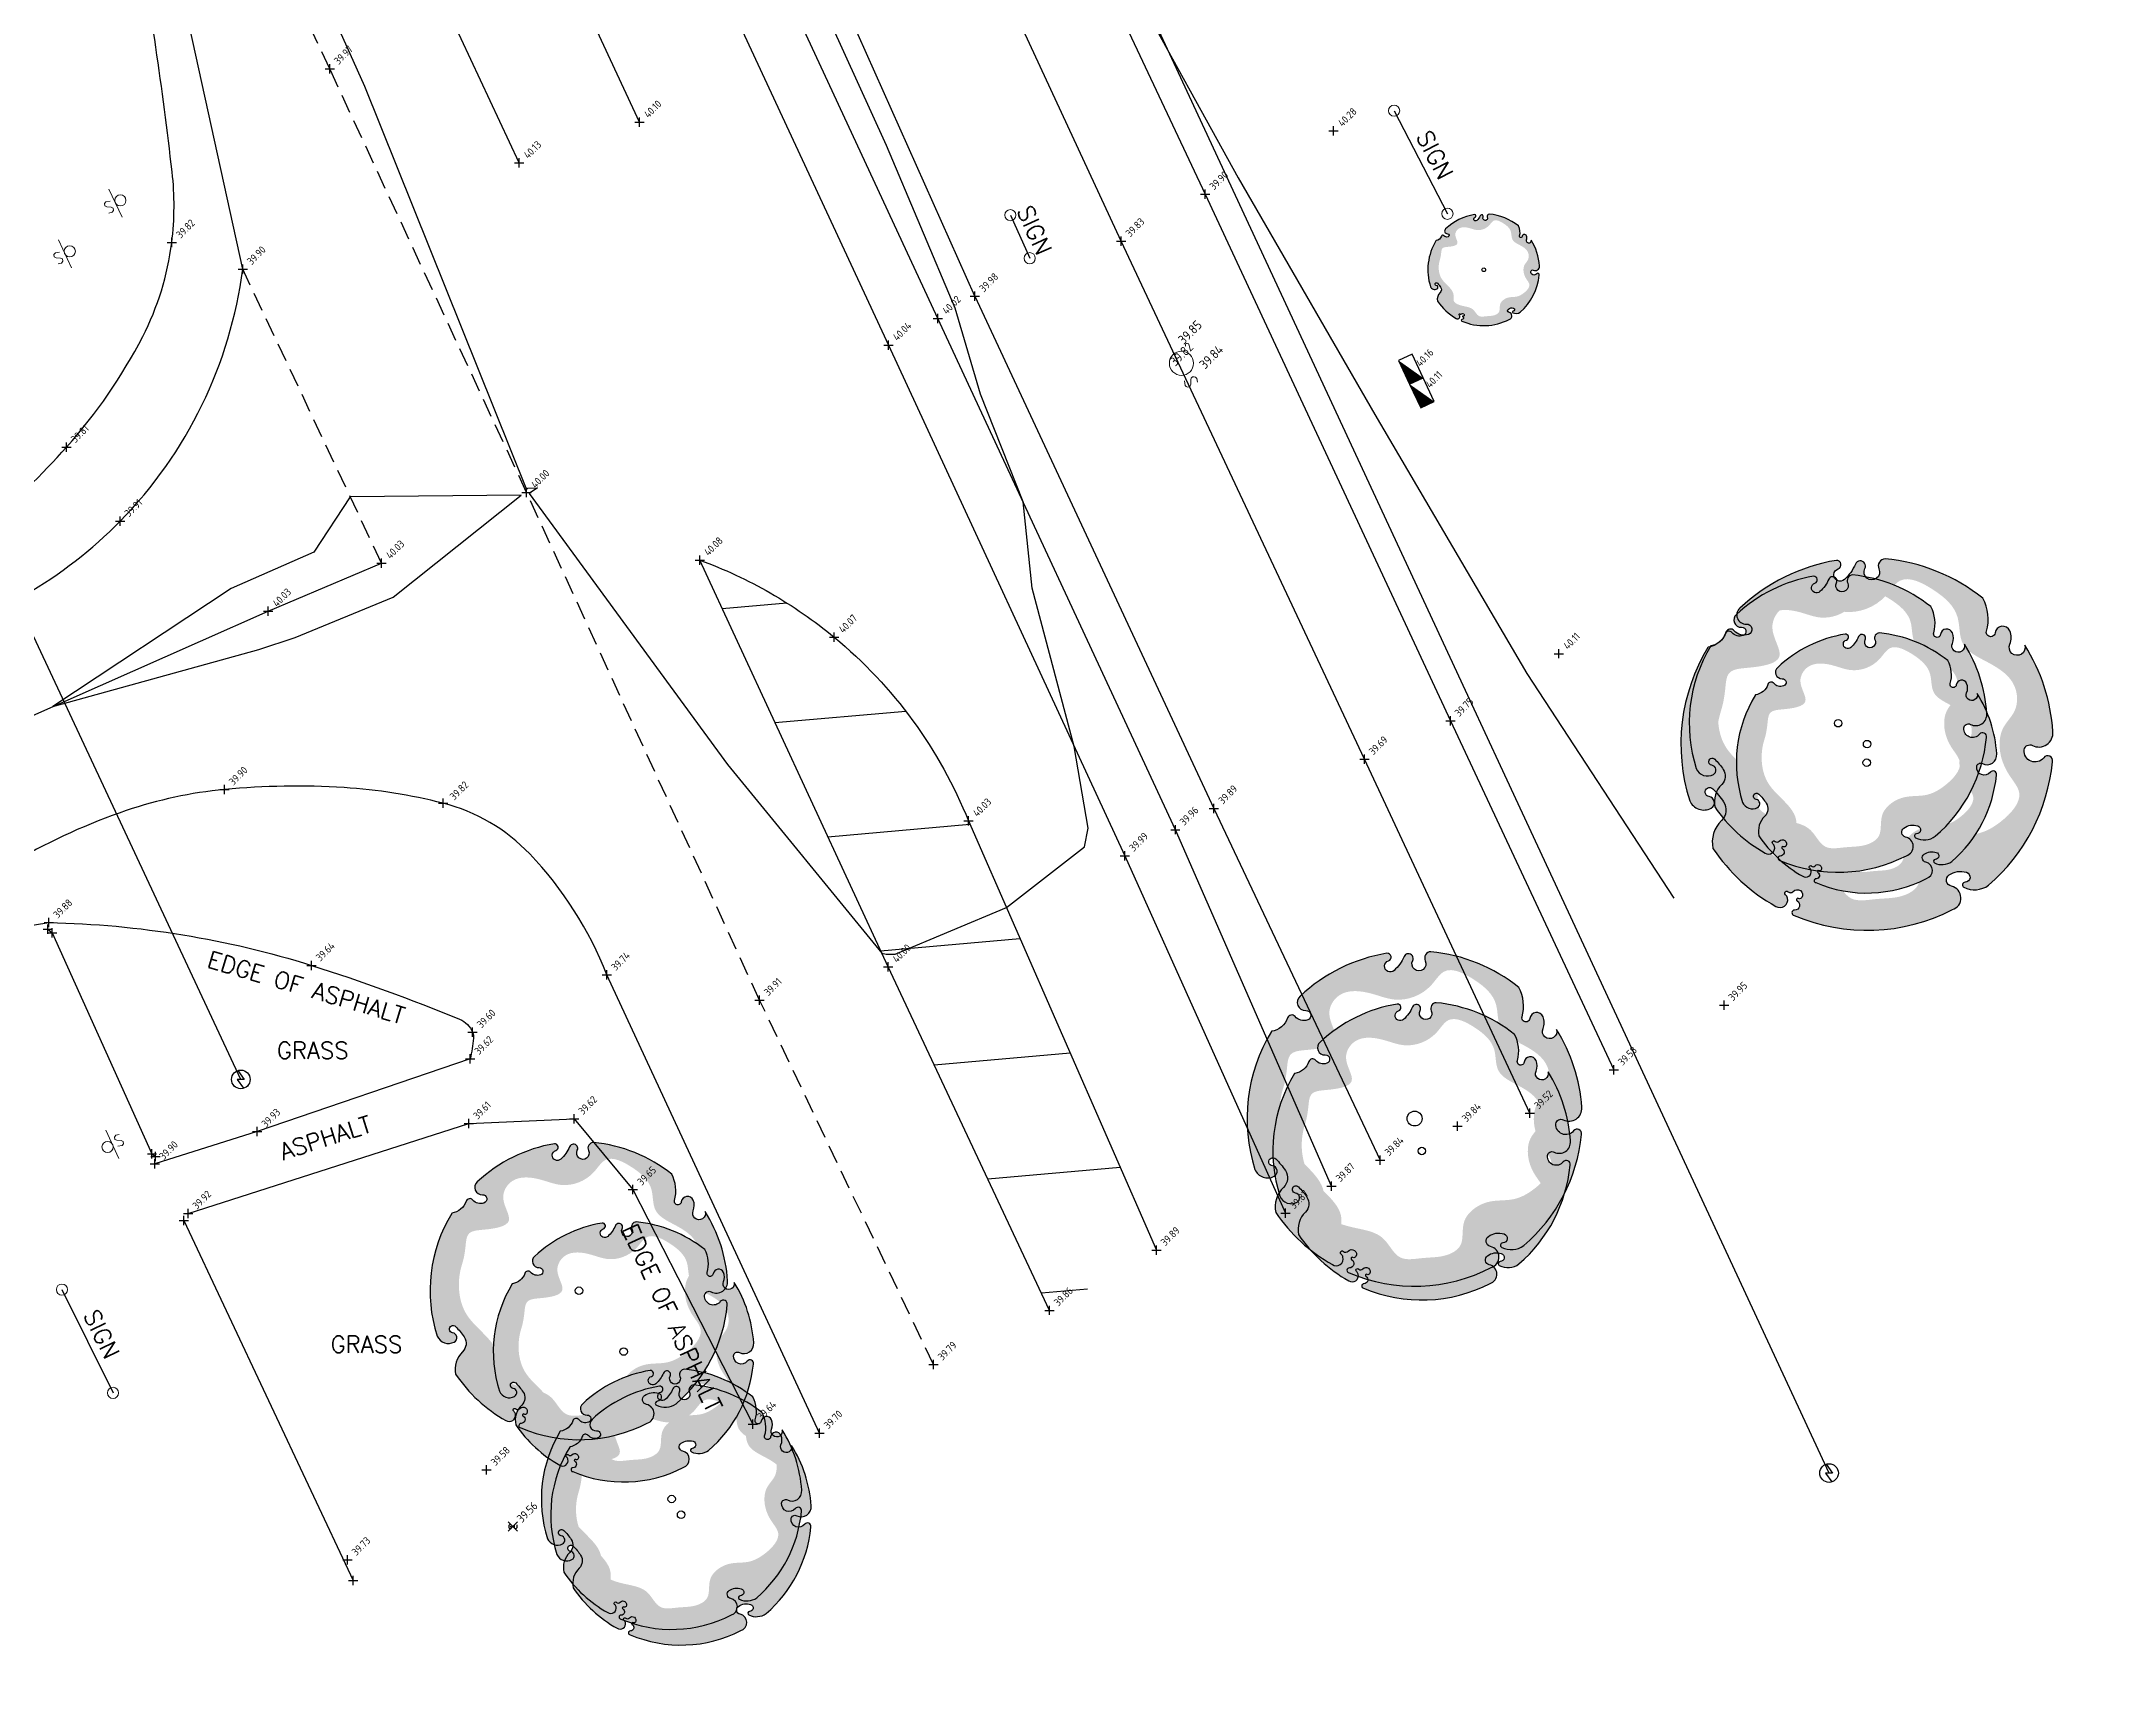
# Model space of a CAD drawing. Header units: metres. Extents: x 246075 to 247503, y 7418632 to 7419642.
# Drawn here: x 247059 to 247114.6, y 7419032.7 to 7419076.8 of the extents above; entities that cross this region are included whole.
import ezdxf
from ezdxf.enums import TextEntityAlignment as Align

# ---------------------------------------------------------------- set-up
doc = ezdxf.new("R2010")
doc.units = ezdxf.units.M
doc.linetypes.add('DASHED', pattern=[0.75, 0.5, -0.25])
for name, color, linetype in [('-TEXT', 7, 'Continuous'), ('104_EXISTING_SURFACE-L', 35, 'Continuous'), ('104_EXISTING_SURFACE-S', 35, 'Continuous'), ('201_SINGLE_TREE-H', 63, 'Continuous'), ('201_SINGLE_TREE-S', 96, 'Continuous'), ('403_EDGE_OF_BITUMEN', 8, 'Continuous'), ('403_EDGE_OF_BITUMEN-L', 8, 'Continuous'), ('403_EDGE_OF_BITUMEN-S', 8, 'Continuous'), ('410_PEDESTRIAN_PATH', 32, 'Continuous'), ('410_PEDESTRIAN_PATH-L', 32, 'Continuous'), ('410_PEDESTRIAN_PATH-S', 32, 'Continuous'), ('415_LANE_LINE_DASHED', 53, 'DASHED'), ('418_LANE_LINE_SOLID', 53, 'Continuous'), ('418_LANE_LINE_SOLID-L', 53, 'Continuous'), ('418_LANE_LINE_SOLID-S', 53, 'Continuous'), ('503_SIGN', 89, 'Continuous'), ('721_TELECOM_PIT-L', 7, 'Continuous'), ('903_FENCE', 24, 'FENCELINE'), ('903_FENCE-S', 24, 'Continuous'), ('EX-TELSTRA_COVER_(SLS)', 7, 'Continuous'), ('EX-TRAFFIC_SIGN_(SLS)', 89, 'Continuous'), ('Surface_Contours_Major', 4, 'Continuous')]:
    doc.layers.add(name, color=color, linetype=linetype)
for name, color, linetype, true_color in [('717_ELEC_LINE_OVER', 7, 'Continuous', 0xffa500), ('734_GAS_UNDERGROUND-L', 7, 'GAS_LINE', 0xe5d400), ('734_GAS_UNDERGROUND-S', 7, 'GAS_LINE', 0xe5d400), ('741_SEWER_PIT-L', 7, 'Continuous', 0xfffd66), ('EX-ELECT_POLE_(SLS)', 7, 'Continuous', 0xffa500), ('EX-SEWER_PIT_(SLS)', 7, 'Continuous', 0xfffd66)]:
    doc.layers.add(name, color=color, linetype=linetype, true_color=true_color)
doc.styles.add('ISO', font='iso.shx')
doc.styles.add('ISO2.5', font='isocp.shx', dxfattribs={"height": 2.5})
doc.styles.get("Standard").update_dxf_attribs({"font": 'SIMPLEX.shx'})
doc.linetypes.add('FENCELINE', pattern='A,0.5,-0.2,["/",Standard,S=0.1,R=0,X=0,Y=-0.05],-0.25', length=0.95)
doc.linetypes.add('GAS_LINE', pattern='A,0.8,-3.2,["GAS",Standard,S=2,R=0,X=-2,Y=-1],-4,15', length=23)

# ---------------------------------------------------------------- blocks, each defined once
blk = doc.blocks.new('CROSS')
at = {"color": 0, "linetype": 'Continuous'}
for p, q in [((-0.5, 0), (0.5, 0)), ((0, -0.5), (0, 0.5))]:
    blk.add_line(p, q, dxfattribs=at)
blk = doc.blocks.new('734')
at = {"color": 0, "linetype": 'Continuous'}
for p, q in [((-0.5, 0.5), (0, 0)), ((0, 0), (-0.5, -0.5)), ((-0.366, 0.196), (-0.438, 0.122)), ((-0.438, 0.122), (-0.436, -0.1)), ((-0.154, 0.196), (-0.366, 0.196)), ((0.5, 0.5), (0, 0)), ((0, 0), (0.5, -0.5)), ((0.16, 0.2), (0.16, -0.08)), ((0.46, -0.08), (0.46, 0.2)), ((-0.436, -0.1), (-0.398, -0.168)), ((-0.398, -0.168), (-0.332, -0.206)), ((-0.332, -0.206), (-0.254, -0.206)), ((-0.132, -0.038), (-0.288, -0.038)), ((-0.254, -0.206), (-0.212, -0.206)), ((-0.212, -0.206), (-0.16, -0.204)), ((-0.16, -0.204), (-0.132, -0.148)), ((-0.132, -0.148), (-0.132, -0.038)), ((0.16, -0.08), (0.2, -0.16)), ((0.2, -0.16), (0.26, -0.2)), ((0.26, -0.2), (0.34, -0.2)), ((0.34, -0.2), (0.42, -0.16)), ((0.42, -0.16), (0.46, -0.08))]:
    blk.add_line(p, q, dxfattribs=at)
blk = doc.blocks.new('PP')
at = {"layer": 'EX-ELECT_POLE_(SLS)', "color": 0}
for p, q in [((-0.0771341572275901, 0.2378031155994165), (0.09235233114959557, -0.0003533988214485364)), ((0.09235233114959557, -0.0003533988214485364), (-0.09612704030064378, -0.0003533988214485364)), ((-0.09612704030064378, -0.0003533988214485364), (0.07364239977101193, -0.2389075071151296))]:
    blk.add_line(p, q, dxfattribs=at)
blk.add_circle((0, 0), 0.25, dxfattribs=at)
blk = doc.blocks.new('SP')
at = {"color": 0, "linetype": 'Continuous', "lineweight": 13}
for p, q in [((0.1496773517587346, 0.4234156031730781), (0.1496773517587346, -0.4063998643444126)), ((0.2795806264404116, 0.1647302818258982), (0.2629590167847671, 0.1037785327369976)), ((0.2629590167847671, 0.1037785327369976), (0.3017451745278777, 0.05945252042591949)), ((0.3349901952491218, 0.192435622320853), (0.2795806264404116, 0.1647302818258982)), ((0.3017451745278777, 0.05945252042591949), (0.4014802366916098, 0.004044371916859492)), ((0.4236447847790759, 0.1758124180238801), (0.3349901952491218, 0.192435622320853)), ((0.4014802366916098, 0.004044371916859492), (0.4070213737134764, 0.004044371916859492)), ((0.4402663944347204, -0.04028164039421858), (0.4014802366916098, 0.004044371916859492)), ((0.4014802366916098, 0.004044371916859492), (0.4070213737134764, 0.004044371916859492)), ((0.2629590167847671, -0.09568978890327857), (0.3682352159703658, -0.1289336650163747)), ((0.3682352159703658, -0.1289336650163747), (0.4236447847790759, -0.1012308570022695)), ((0.3682352159703658, -0.1289336650163747), (0.3737763529922323, -0.1289336650163747)), ((0.4236447847790759, -0.1012308570022695), (0.4402663944347204, -0.04028164039421858))]:
    blk.add_line(p, q, dxfattribs=at)
blk.add_circle((0, 0), 0.1499998041406962, dxfattribs=at)
blk = doc.blocks.new('201T')
at = {"layer": '201_SINGLE_TREE-S'}
blk.add_circle((0, 0), 0.5, dxfattribs=at)
blk = doc.blocks.new('201C')
at = {"layer": '201_SINGLE_TREE-H', "transparency": 33554534}
h = blk.add_hatch(color=256, dxfattribs=at)
h.paths.add_polyline_path([(-0.3716764460812954, -0.3344175513540222, 0.2229257005935259), (0.01964065704876816, -0.4995984323783969, 0.7707990094396505), (0.04389588841951308, -0.4416688276535474, -0.6503021150130089), (0.05113898635190139, -0.4116153000380969, -0.2347368677725955), (0.09642395032918216, -0.4246522328144486, -0.8473118040143002), (0.08158999935972133, -0.4474702552796526, 0.7844296681140911), (0.07323903959746758, -0.4583251090194373, 0.2769341281739931), (0.135243976684194, -0.4813414217118037, 0.1935989468105165), (0.430904730433582, -0.2535774916737754, 0.8004349316816511), (0.4144096807091557, -0.2337386029824806, -0.7521599147198078), (0.3756626661862015, -0.1924639238671055, -0.5289142198604304), (0.4006328110764059, -0.1909163335837967, 0.5941124995862044), (0.4663025168738386, -0.1803881464990766, 0.1238052325822605), (0.4961652935024858, 0.06163288796495969, -1.4175903664903), (0.4607277737386255, 0.08113632430868556, 0.2069055011306047), (0.4757894841613393, 0.1133099128033077, 0.75972926337202), (0.4373759106654518, 0.1252403209139228, -1.07330725264715), (0.4186841348770258, 0.1392467082571471, 0.1943787022314237), (0.4474244448728655, 0.2231369074558192, 0.1446122602557957), (0.2543756417368286, 0.4304264144850674, 0.5333896719804042), (0.2276620666693532, 0.4127841109849264, -1.59259249632834), (0.1939435380733983, 0.4293470172832929, 1.030038490857504), (0.1757722386539626, 0.4512817609433508, -0.1036101070781722), (0.1313716989290015, 0.4261537818950139, -1.238487165837409), (0.1281613151146814, 0.4593007997363543, 0.8847252645569005), (0.1336119012953816, 0.4817961701899893, 0.1475487528784249), (-0.1551186732922361, 0.4753095029296492, 0.717250462096952), (-0.1578545897889683, 0.4290650633403121, -0.8640317687005135), (-0.1645961076481797, 0.4015017719529865, -0.3107038117222954), (-0.1946274194899331, 0.4266287297165672, 0.5814299109044315), (-0.2166864501220971, 0.4321260454232032, -0.2815581878467048), (-0.2766433991876909, 0.4161727403814481), (-0.2775015109907599, 0.4158989289895487, 0.2171212835452754), (-0.4959402779565778, 0.06342119864180162), (-0.4959410507072732, 0.06340747551709747, 0.440010530890564), (-0.4522481000126959, 0.02099900381736575, 0.7239725548553895), (-0.4441569926148361, 0.05155298120492091, -1.384648044533611), (-0.4261723901189214, 0.06593284384918086, -0.05110651814804767), (-0.4149325146618139, 0.02234781398301777, -0.3615015149386034), (-0.4410002773522308, -0.02078719149408137, 0.2568224313056032), (-0.4936881063069336, -0.07907055419607723, 0.1161655517111834), (-0.4064785594581224, -0.2911337230927966, 0.6780295620308776), (-0.3682167477328733, -0.2842915486862196, 0.1700351018160893), (-0.3696109520348614, -0.2740276504216492, -1.05470140758829), (-0.3596049436782209, -0.2695743207829064, 0.4319030773951807), (-0.3468089782991228, -0.2748608327414654, -0.910727908535756), (-0.3329014852661771, -0.2993212162213279, -0.4204602959316671), (-0.3418036587808615, -0.2976473296893705, 1.007884986431143), (-0.347921400633652, -0.3018229794128153, -0.7666339792373723), (-0.3646032358620062, -0.3215549261815642, 0.9386017609543317), (-0.3716748241076857, -0.334418582065755)])
edge = h.paths.add_edge_path(flags=16)
edge.add_spline(control_points=[(-0.3176730817641555, 0.2468491133487873), (-0.3030009273187773, 0.2627791505195773), (-0.2855504979763168, 0.2893271047763957), (-0.255964825392681, 0.3411280513180053), (-0.1928329558461144, 0.3154870815315665), (-0.09212162248599043, 0.2859600491302796), (-0.1161796757725995, 0.3941019494035327), (-0.03586484800166545, 0.4461995946312083), (0.03917480961700903, 0.398510702916786), (0.1027872634624316, 0.3299043994605153), (0.1957274961626467, 0.3213869582765323), (0.2784284931049683, 0.3804106593100869), (0.3441516223632277, 0.2960684540581955), (0.3785182581850677, 0.2147240082794415), (0.3303220186825797, 0.1306537553690834), (0.3915417846686466, 0.05916492412550589), (0.437794661952978, -0.01388031098329279), (0.4054583123835869, -0.09188238245542024), (0.3458733859376935, -0.1091000859926385), (0.3101777228201286, -0.1665627290151299), (0.3057034838162451, -0.2282205229717906), (0.3286160148038277, -0.3090514946946268), (0.240833570527343, -0.3446576761156983), (0.1647412143019835, -0.3496072952947742), (0.1030018093163108, -0.3141964137842148), (0.0463161101511389, -0.3153223752537979), (0.004680297117943155, -0.3356474490240036), (-0.01392588364086578, -0.3682077705013516), (-0.03273005758831005, -0.4069318511618487), (-0.09274984124056118, -0.4150781950333347), (-0.1463433918572434, -0.3867828185648587), (-0.2299707773391617, -0.3664687591291766), (-0.2245109853141116, -0.2773120091558727), (-0.2863841152326643, -0.2294346316150815), (-0.3343885003637865, -0.194100562234734), (-0.3737479187078065, -0.1408644831791168), (-0.3276315815647877, -0.08655718771011145), (-0.3440263394837189, -0.0009014743386810409), (-0.386579252834423, 0.08278160652574762), (-0.3664937628350344, 0.17962323917933), (-0.3358889330952763, 0.2270715687569052), (-0.3176730817641555, 0.2468491133487873)], knot_values=[0, 0, 0, 0, 0.06497186932037158, 0.1012431336252679, 0.1565195553920549, 0.2455860825017533, 0.3244625089901523, 0.3879073746161184, 0.4860941177285412, 0.5545139293283894, 0.6718261249842064, 0.7286294555460615, 0.8236608508427032, 0.9198853115485488, 0.9899527887791639, 1.075257106409198, 1.171703623858139, 1.235930409942461, 1.293574855600173, 1.346478347582931, 1.426141871237778, 1.479146356297485, 1.57081679340908, 1.644481054542723, 1.7125613116317, 1.774900732002249, 1.807000244173619, 1.846291278270252, 1.885582312366855, 1.928182194953374, 2.007036017507627, 2.074590550458035, 2.151637709542221, 2.226454545401149, 2.293426015376574, 2.34074433710481, 2.397547667666688, 2.473170282996442, 2.587293589769855, 2.673595166614693, 2.75425938785441, 2.75425938785441, 2.75425938785441, 2.75425938785441], degree=3, periodic=0)
at = {"layer": '201_SINGLE_TREE-S'}
blk.add_lwpolyline([(-0.3716764460812954, -0.3344175513540222, 0.2229257005935317), (0.01964065704876816, -0.4995984323783969, 0.7707990094397617), (0.04389588841951308, -0.4416688276535421, -0.6503021150130538), (0.05113898635190139, -0.4116153000380969, -0.2347368677725977), (0.09642395032918216, -0.4246522328144486, -0.8473118040142994), (0.08158999935972133, -0.4474702552796526, 0.7844296681141801), (0.07323903959746758, -0.4583251090194391, 0.2769341281739876), (0.135243976684194, -0.4813414217118037, 0.1935989468105169), (0.430904730433582, -0.2535774916737736, 0.800434931681331), (0.4144096807091557, -0.2337386029824753, -0.7521599147198439), (0.3756626661862015, -0.1924639238671038, -0.5289142198604725), (0.4006328110764059, -0.1909163335837967, 0.594112499586194), (0.4663025168738386, -0.1803881464990784, 0.1238052325822609), (0.4961652935024858, 0.06163288796495969, -1.417590366490407), (0.4607277737386255, 0.08113632430868734, 0.206905501130606), (0.4757894841613393, 0.1133099128033077, 0.7597292633720214), (0.4373759106654518, 0.1252403209139228, -1.073307252646932), (0.4186841348770258, 0.1392467082571436, 0.1943787022314237), (0.4474244448728655, 0.2231369074558192, 0.1446122602557931), (0.2543756417368286, 0.4304264144850656, 0.5333896719803994), (0.2276620666693532, 0.4127841109849264, -1.592592496328683), (0.1939435380733983, 0.4293470172832983, 1.030038490857383), (0.1757722386539626, 0.4512817609433526, -0.103610107078187), (0.1313716989290015, 0.4261537818950103, -1.238487165837401), (0.1281613151146814, 0.4593007997363543, 0.8847252645569005), (0.1336119012953816, 0.4817961701899893, 0.1475487528784267), (-0.1551186732922361, 0.4753095029296475, 0.7172504620968337), (-0.1578545897889683, 0.4290650633403157, -0.8640317687005391), (-0.1645961076481797, 0.4015017719529865, -0.310703811722292), (-0.1946274194899331, 0.4266287297165672, 0.5814299109044796), (-0.2166864501220971, 0.4321260454232014, -0.2815581878466759), (-0.2766433991876909, 0.4161727403814464), (-0.2775015109907599, 0.4158989289895487, 0.2171212835452748), (-0.4959402779565778, 0.06342119864180162), (-0.4959410507072732, 0.06340747551709747, 0.4400105308905434), (-0.4522481000126959, 0.02099900381736575, 0.723972554855401), (-0.4441569926148361, 0.05155298120492091, -1.384648044533459), (-0.4261723901189214, 0.06593284384918263, -0.05110651814804821), (-0.4149325146618139, 0.02234781398301777, -0.361501514938633), (-0.4410002773522308, -0.02078719149408137, 0.2568224313056059), (-0.4936881063069336, -0.07907055419607723, 0.1161655517111834), (-0.4064785594581224, -0.2911337230927966, 0.6780295620308899), (-0.3682167477328733, -0.2842915486862196, 0.1700351018161037), (-0.3696109520348614, -0.2740276504216492, -1.054701407587912), (-0.3596049436782209, -0.2695743207829029, 0.4319030773951715), (-0.3468089782991228, -0.2748608327414654, -0.9107279085353889), (-0.3329014852661771, -0.2993212162213208, -0.4204602959316209), (-0.3418036587808615, -0.2976473296893705, 1.007884986432059), (-0.347921400633652, -0.3018229794128207, -0.7666339792373678), (-0.3646032358620062, -0.3215549261815642, 0.938601760954506), (-0.3716748241076857, -0.3344185820657568)], format="xyb", dxfattribs=at)
blk = doc.blocks.new('SEWA')
at = {"color": 0, "linetype": 'Continuous', "lineweight": 13}
for p, q in [((0.4710301415536318, 0.1530843531656751), (0.4599472561233205, 0.1142989898414305)), ((0.4599472561233205, 0.1142989898414305), (0.4765700821157066, 0.06997116001105155)), ((0.4987328486701674, 0.1863292336869014), (0.4710301415536318, 0.1530843531656751)), ((0.4765700821157066, 0.06997116001105155), (0.5042757935384038, 0.04226676229284369)), ((0.5430613860852507, 0.1974121829960541), (0.4987328486701674, 0.1863292336869014)), ((0.5042757935384038, 0.04226676229284369), (0.6150926306168697, -0.01314004944045603)), ((0.6427953377334052, 0.1752482680808647), (0.5430613860852507, 0.1974121829960541)), ((0.4599472561233205, -0.1239576403132875), (0.5818469786320974, -0.1627449873406481)), ((0.5818469786320974, -0.1627449873406481), (0.6206325711789444, -0.1516620380314954)), ((0.5818469786320974, -0.1627449873406481), (0.587389923500334, -0.1627449873406481)), ((0.6150926306168697, -0.01314004944045603), (0.6206325711789444, -0.01314004944045603)), ((0.6483382826016416, -0.04084444715866389), (0.6150926306168697, -0.01314004944045603)), ((0.6150926306168697, -0.01314004944045603), (0.6206325711789444, -0.01314004944045603)), ((0.6206325711789444, -0.1516620380314954), (0.6538782231637165, -0.1239576403132875)), ((0.6594181637257912, -0.07963179418602451), (0.6483382826016416, -0.04084444715866389)), ((0.6538782231637165, -0.1239576403132875), (0.6594181637257912, -0.07963179418602451))]:
    blk.add_line(p, q, dxfattribs=at)
blk.add_circle((0, 0), 0.3249998319545159, dxfattribs=at)
blk = doc.blocks.new('SPD')
at = {"color": 0, "linetype": 'Continuous', "lineweight": 13}
blk.add_circle((0, 0), 0.1499999999999773, dxfattribs=at)
blk = doc.blocks.new('TCB')
at = {"layer": 'EX-TELSTRA_COVER_(SLS)'}
for p, q in [((0.3500000000000227, 0.1999999999999886), (-0.3500000000000227, 0.1999999999999886)), ((-0.3500000000000227, 0.1999999999999886), (-0.3500000000000227, -0.1999999999999886)), ((0.3500000000000227, -0.1999999999999886), (0.3500000000000227, 0.1999999999999886)), ((-0.3500000000000227, -0.1999999999999886), (0.3500000000000227, -0.1999999999999886))]:
    blk.add_line(p, q, dxfattribs=at)
blk.add_solid([(-0.3500000000000227, -0.1999999999999886), (0.3500000000000227, 0.1999999999999886), (0.3500000000000227, -0.1999999999999886)], dxfattribs=at)
blk = doc.blocks.new('G')
at = {"layer": '-TEXT'}
blk.add_text('GRASS', height=0.45, dxfattribs=at).set_placement((0.02052945713512599, -0.2354970537126064), align=Align.CENTER)
blk = doc.blocks.new('A')
at = {"layer": '-TEXT'}
blk.add_text('ASPHALT', height=0.45, dxfattribs=at).set_placement((-0.0529443898703903, -0.241723358631134), align=Align.CENTER)

msp = doc.modelspace()

# ---------------------------------------------------------------- hatches: boundary and pattern name
at = {"layer": '418_LANE_LINE_SOLID'}
h = msp.add_hatch(dxfattribs=at)
h.set_pattern_fill('ANSI31', color=256, angle=320, style=0)
h.set_pattern_definition([(365, (0, 0), (-0.2767194832238136, 3.162918166441292), [])])
edge = h.paths.add_edge_path()
edge.add_line((247081.68561821, 7419052.000423215), (247076.6259474424, 7419062.921986369))
edge.add_arc((247072.3692333711, 7419051.315047816), 12.36287334164164, 60.1570689486183, 69.86005632855529, ccw=False)
edge.add_arc((247072.369233375, 7419051.315047793), 12.36287335943256, 50.45408163232457, 60.15706901667801, ccw=False)
edge.add_arc((247072.3692333298, 7419051.315047739), 12.3628734304695, 36.155087320369375, 50.45408163095311, ccw=False)
edge.add_arc((247072.3692333061, 7419051.315047748), 12.36287344399147, 21.8560929164542, 36.15508722166231, ccw=False)
edge.add_line((247083.8434857913, 7419055.917456867), (247088.8890554925, 7419044.395500418))
edge.add_line((247088.8890554925, 7419044.395500418), (247086.0202935873, 7419042.779962744))
edge.add_line((247086.0202935873, 7419042.779962744), (247081.68561821, 7419052.000423215))

# ---------------------------------------------------------------- linework, layer by layer
at = {"layer": '403_EDGE_OF_BITUMEN'}
for p, q in [((247084.0175544254, 7419070.002604318), (247079.178824615, 7419080.831945657)), ((247084.0175544254, 7419070.002604318), (247090.4361130183, 7419056.25578878)), ((247090.4361130183, 7419056.25578878), (247094.9003201505, 7419046.812995305)), ((247056.7320818709, 7419052.806285724), (247059.1520642238, 7419053.191996523)), ((247070.4625048199, 7419049.52964836), (247064.7451577676, 7419047.579162249)), ((247062.8902804184, 7419045.378965065), (247070.4254704425, 7419047.794501236)), ((247070.4254704425, 7419047.794501236), (247073.2523540876, 7419047.919566005)), ((247073.2523540876, 7419047.919566005), (247074.8334055974, 7419046.022456105)), ((247064.7451577676, 7419047.579162249), (247061.9970851825, 7419046.710061575)), ((247074.8334055974, 7419046.022456105), (247078.0562030497, 7419039.723651116))]:
    msp.add_line(p, q, dxfattribs=at)
for points in [[(247052.2077040627, 7419060.380268015, 0.02030863916193518), (247053.9875622988, 7419061.214971192, 0.0355988855582268), (247054.9443081614, 7419061.801949068, 0.02607615621571061), (247057.4953907877, 7419063.838070903, 0.028345172227564), (247059.6252185854, 7419065.955257226, 0.06424909574118753), (247061.6689749984, 7419068.921061576, 0.08783878300006674), (247062.4498734066, 7419071.447031911, 0.05959471661120095), (247062.4603787891, 7419073.339318764, 0.01665384048665886), (247061.4731050871, 7419080.016162275, 0.02806197880533102), (247060.6521795113, 7419083.426607765, 0.02159217304752268), (247059.1516603105, 7419087.729981309)], [(247059.1520642238, 7419053.191996523, -0.03496516435746878), (247062.7499702871, 7419052.859775768, -0.03560287448753215), (247066.2026051174, 7419052.039870208, -0.02223654105125717), (247070.1777564157, 7419050.594252029, -0.1973965211736914), (247070.52846364, 7419050.245192995, -0.1230889671515663), (247070.5530885861, 7419050.085530745, -0.0348215469851136), (247070.4625048199, 7419049.52964836)]]:
    msp.add_lwpolyline(points, format="xyb", dxfattribs=at)
at = {"layer": '410_PEDESTRIAN_PATH'}
for p, q in [((247084.9860808931, 7419083.829604731), (247090.1979640712, 7419072.743595827)), ((247087.9465356156, 7419071.48227965), (247082.7813116709, 7419082.598777701)), ((247090.1979640712, 7419072.743595827), (247096.7832161165, 7419058.606080161)), ((247094.4750653493, 7419057.574204877), (247087.9465356156, 7419071.48227965)), ((247096.7832161165, 7419058.606080161), (247101.1689563332, 7419049.238625872)), ((247098.9184395295, 7419048.070365863), (247094.4750653493, 7419057.574204877))]:
    msp.add_line(p, q, dxfattribs=at)
at = {"layer": '415_LANE_LINE_DASHED'}
for p, q in [((247066.690638443, 7419076.110607872), (247060.87781426, 7419088.517369146)), ((247071.9794454226, 7419064.737426891), (247066.690638443, 7419076.110607872)), ((247068.0828927465, 7419062.841316422), (247064.3555829989, 7419070.732858442)), ((247078.234690703, 7419051.108439261), (247071.9794454226, 7419064.737426891)), ((247082.9057167699, 7419041.324027676), (247078.234690703, 7419051.108439261))]:
    msp.add_line(p, q, dxfattribs=at)
at = {"layer": '418_LANE_LINE_SOLID'}
for p, q in [((247075.0125984034, 7419074.676384207), (247067.4170333614, 7419090.994876842)), ((247071.7821567856, 7419073.583336888), (247065.5955853396, 7419086.820466179)), ((247083.0247020732, 7419069.405293139), (247077.9759199967, 7419080.285914252)), ((247076.54628519, 7419079.76053159), (247081.6935052872, 7419068.69280011)), ((247064.3555829989, 7419070.732858442), (247062.6612557193, 7419078.45786456)), ((247089.3983329716, 7419055.68364308), (247083.0247020732, 7419069.405293139)), ((247081.6935052872, 7419068.69280011), (247088.0418820693, 7419054.985327003)), ((247065.0400686678, 7419061.550900413), (247068.0828927465, 7419062.841316422)), ((247081.68561821, 7419052.000423215), (247076.6259474424, 7419062.921986369)), ((247055.6649084006, 7419057.402397783), (247065.0400686678, 7419061.550900413)), ((247083.8434857913, 7419055.917456867), (247088.8890554925, 7419044.395500418)), ((247093.5933444124, 7419046.11661444), (247089.3983329716, 7419055.68364308)), ((247088.0418820693, 7419054.985327003), (247092.35374064, 7419045.385588636)), ((247079.8426516182, 7419039.482517638), (247074.1328609716, 7419051.784239653)), ((247086.0202935873, 7419042.779962744), (247081.68561821, 7419052.000423215))]:
    msp.add_line(p, q, dxfattribs=at)
for points in [[(247055.5322521222, 7419060.782362953, 0.06827500338340488), (247058.516617395, 7419061.995060248, 0.06827500354226707), (247061.0641287315, 7419063.966673004, 0.08094063406653408), (247063.2611267939, 7419067.081596448, 0.08094063399266309), (247064.3555829989, 7419070.732858442)], [(247076.6259474424, 7419062.921986369, -0.04236258314687786), (247078.5212961994, 7419062.038515549, -0.04236258317307997), (247080.2406305406, 7419060.848239513, -0.06247221454333364), (247082.3513019886, 7419058.608808411, -0.06247221452084168), (247083.8434857913, 7419055.917456867)], [(247074.1328609716, 7419051.784239653, 0.09755947681695919), (247072.0633962334, 7419055.032239032, 0.1407313210954856), (247069.7355381246, 7419056.394224809, 0.04686224253095257), (247067.0752301113, 7419056.812892186, 0.03931831150096497), (247063.8679699015, 7419056.761068459, 0.05831314008410624), (247061.2268618796, 7419056.194691291, 0.04885149829802207), (247058.2928389257, 7419054.86550407)]]:
    msp.add_lwpolyline(points, format="xyb", dxfattribs=at)
at = {"layer": '503_SIGN'}
for p, q in [((247095.272861949, 7419074.984551246), (247096.7056493703, 7419072.217909249)), ((247084.9684442419, 7419072.180641054), (247085.488956151, 7419071.025282504)), ((247059.5013989517, 7419043.336393081), (247060.8728640456, 7419040.564313647))]:
    msp.add_line(p, q, dxfattribs=at)
at = {"layer": '717_ELEC_LINE_OVER'}
for p, q in [((247064.3057900177, 7419048.97914781), (247011.4043595036, 7419161.957285231)), ((247106.9521815383, 7419038.411853164), (247062.056889152, 7419135.039850595))]:
    msp.add_line(p, q, dxfattribs=at)
at = {"layer": '903_FENCE'}
for p, q in [((247059.1263438315, 7419053.015521532), (247059.2430535463, 7419052.917849538)), ((247059.2430535463, 7419052.917849538), (247061.9193865681, 7419046.984314555)), ((247061.9193865681, 7419046.984314555), (247062.0140946183, 7419046.911270405)), ((247062.7717324884, 7419045.194128402), (247067.3224832232, 7419035.528208672))]:
    msp.add_line(p, q, dxfattribs=at)
at = {"layer": 'Surface_Contours_Major', "elevation": 40}
for points in [[(247073.133, 7419118.779), (247074.571, 7419110.683), (247075.209, 7419106.955), (247079.573, 7419096.805), (247084.645, 7419085.82), (247085.371, 7419084.01), (247085.554, 7419083.214), (247091.087, 7419073.182), (247094.753, 7419066.83), (247098.84, 7419059.878), (247102.784, 7419053.844)], [(247066.477, 7419078.2), (247067.63, 7419075.644), (247071.977, 7419064.813), (247072.014, 7419064.854), (247072.275, 7419064.859), (247072.046, 7419064.712), (247077.373, 7419057.43), (247081.514, 7419052.37), (247081.63, 7419052.341), (247081.874, 7419052.344), (247084.862, 7419053.591), (247086.961, 7419055.226), (247087.056, 7419055.726), (247086.683, 7419057.919), (247085.556, 7419062.17), (247085.311, 7419064.482), (247084.169, 7419067.375), (247083.488, 7419069.685), (247081.639, 7419074.051), (247078.666, 7419080.6)]]:
    msp.add_lwpolyline(points, dxfattribs=at)
msp.add_lwpolyline([(247064.047, 7419062.154), (247059.256, 7419058.992), (247064.787, 7419060.52), (247065.761, 7419060.847), (247068.397, 7419061.923), (247071.836, 7419064.668), (247067.241, 7419064.623), (247066.268, 7419063.133)], close=True, dxfattribs=at)

# ---------------------------------------------------------------- block references
at = {"layer": '-TEXT'}
for p in [(247066.216763413, 7419049.769348373), (247067.6603659423, 7419041.877761588)]:
    msp.add_blockref('G', p, dxfattribs=at)
at = {"layer": '-TEXT', "rotation": 17.77415592953377}
msp.add_blockref('A', (247066.6302207751, 7419047.444133078), dxfattribs=at)
at = {"layer": '104_EXISTING_SURFACE-S', "xscale": 0.25, "yscale": 0.25, "zscale": 0.25}
for p in [(247093.649149601, 7419074.442749119), (247099.6993191103, 7419060.408508383), (247104.1330123229, 7419050.974118404), (247096.9772195221, 7419047.720842028), (247070.9040171385, 7419038.495309346), (247067.1678854069, 7419036.082211754)]:
    msp.add_blockref('CROSS', p, dxfattribs=at)
at = {"layer": '201_SINGLE_TREE-S', "rotation": 25}
for name, p, xscale, yscale, zscale in [('201C', (247097.6792360968, 7419070.715551614), 3, 3, 3), ('201T', (247097.6792360968, 7419070.715551614), 0.1, 0.1, 0.1), ('201C', (247107.9735917618, 7419057.981484819), 10, 10, 10), ('201C', (247107.1969406352, 7419058.539966689), 8, 8, 8), ('201C', (247107.9635016742, 7419057.482348201), 7, 7, 7), ('201T', (247107.1969406352, 7419058.539966689), 0.2, 0.2, 0.2), ('201T', (247107.9735917618, 7419057.981484819), 0.2, 0.2, 0.2), ('201T', (247107.9635016742, 7419057.482348201), 0.2, 0.2, 0.2), ('201C', (247095.8224304218, 7419047.928587813), 9, 9, 9), ('201C', (247096.0171856893, 7419047.057770371), 8, 8, 8), ('201C', (247073.38509233, 7419043.306698044), 8, 8, 8), ('201T', (247095.8224304218, 7419047.928587813), 0.4, 0.4, 0.4), ('201T', (247096.0171856893, 7419047.057770371), 0.2, 0.2, 0.2), ('201C', (247074.5842647221, 7419041.672457336), 7, 7, 7), ('201T', (247073.38509233, 7419043.306698044), 0.2, 0.2, 0.2), ('201C', (247075.8742407109, 7419037.714458084), 7, 7, 7), ('201C', (247076.1264942153, 7419037.29324058), 7, 7, 7), ('201T', (247074.5842647221, 7419041.672457336), 0.2, 0.2, 0.2), ('201T', (247075.8742407109, 7419037.714458084), 0.2, 0.2, 0.2), ('201T', (247076.1264942153, 7419037.29324058), 0.2, 0.2, 0.2)]:
    msp.add_blockref(name, p, dxfattribs=dict(at, xscale=xscale, yscale=yscale, zscale=zscale))
at = {"layer": '403_EDGE_OF_BITUMEN-S', "xscale": 0.25, "yscale": 0.25, "zscale": 0.25}
for p in [(247062.4498734066, 7419071.447031911), (247084.0175544254, 7419070.002604318), (247059.6252185854, 7419065.955257226), (247090.4361130183, 7419056.25578878), (247059.1520642238, 7419053.191996523), (247066.2026051174, 7419052.039870208), (247070.52846364, 7419050.245192995), (247070.4625048199, 7419049.52964836), (247064.7451577676, 7419047.579162249), (247070.4254704425, 7419047.794501236), (247073.2523540876, 7419047.919566005), (247061.9970851825, 7419046.710061575), (247094.9003201505, 7419046.812995305), (247074.8334055974, 7419046.022456105), (247062.8902804184, 7419045.378965065), (247078.0562030497, 7419039.723651116)]:
    msp.add_blockref('CROSS', p, dxfattribs=at)
at = {"layer": '410_PEDESTRIAN_PATH-S', "xscale": 0.25, "yscale": 0.25, "zscale": 0.25}
for p in [(247090.1979640712, 7419072.743595827), (247087.9465356156, 7419071.48227965), (247096.7832161165, 7419058.606080161), (247094.4750653493, 7419057.574204877), (247101.1689563332, 7419049.238625872), (247098.9184395295, 7419048.070365863)]:
    msp.add_blockref('CROSS', p, dxfattribs=at)
at = {"layer": '418_LANE_LINE_SOLID-S', "xscale": 0.25, "yscale": 0.25, "zscale": 0.25}
for p in [(247066.690638443, 7419076.110607872), (247075.0125984034, 7419074.676384207), (247071.7821567856, 7419073.583336888), (247064.3555829989, 7419070.732858442), (247083.0247020732, 7419069.405293139), (247081.6935052872, 7419068.69280011), (247071.9794454226, 7419064.737426891), (247061.0641287315, 7419063.966673004), (247068.0828927465, 7419062.841316422), (247076.6259474424, 7419062.921986369), (247065.0400686678, 7419061.550900413), (247080.2406305406, 7419060.848239513), (247063.8679699015, 7419056.761068459), (247069.7355381245, 7419056.394224809), (247083.8434857913, 7419055.917456867), (247089.3983329716, 7419055.68364308), (247088.0418820693, 7419054.985327003), (247081.68561821, 7419052.000423215), (247074.1328609716, 7419051.784239653), (247078.234690703, 7419051.108439261), (247093.5933444124, 7419046.11661444), (247092.35374064, 7419045.385588636), (247088.8890554925, 7419044.395500418), (247086.0202935873, 7419042.779962744), (247082.9057167699, 7419041.324027676), (247079.8426516182, 7419039.482517638)]:
    msp.add_blockref('CROSS', p, dxfattribs=at)
at = {"layer": '734_GAS_UNDERGROUND-S', "xscale": 0.25, "yscale": 0.25, "zscale": 0.25}
msp.add_blockref('734', (247071.6066124394, 7419036.974256888), dxfattribs=at)
at = {"layer": '903_FENCE-S', "xscale": 0.25, "yscale": 0.25, "zscale": 0.25}
for p in [(247059.1263438315, 7419053.015521532), (247059.2430535463, 7419052.917849538), (247061.9193865681, 7419046.984314555), (247062.0140946183, 7419046.911270405), (247062.7717324884, 7419045.194128402), (247067.3224832232, 7419035.528208672)]:
    msp.add_blockref('CROSS', p, dxfattribs=at)
at = {"layer": 'EX-ELECT_POLE_(SLS)'}
for p in [(247064.3057900177, 7419048.97914781), (247106.9521815383, 7419038.411853164)]:
    msp.add_blockref('PP', p, dxfattribs=at)
at = {"layer": 'EX-SEWER_PIT_(SLS)', "lineweight": 30, "rotation": 295}
msp.add_blockref('SEWA', (247089.5629659241, 7419068.204587757), dxfattribs=at)
at = {"layer": 'EX-TELSTRA_COVER_(SLS)', "lineweight": 30, "rotation": 295}
for p in [(247095.723650683, 7419068.045428333), (247096.0194834662, 7419067.411012882)]:
    msp.add_blockref('TCB', p, dxfattribs=at)
at = {"layer": 'EX-TRAFFIC_SIGN_(SLS)', "lineweight": 30}
for p in [(247095.272861949, 7419074.984551246), (247084.9684442419, 7419072.180641054), (247096.7056493703, 7419072.217909249), (247085.488956151, 7419071.025282504), (247059.5013989517, 7419043.336393081), (247060.8728640456, 7419040.564313647)]:
    msp.add_blockref('SPD', p, dxfattribs=at)
at = {"layer": 'EX-TRAFFIC_SIGN_(SLS)'}
for p, rotation in [((247061.0712916517, 7419072.576652677), 205), ((247059.7123816614, 7419071.210379294), 205), ((247060.725889073, 7419047.16523385), 25)]:
    msp.add_blockref('SP', p, dxfattribs=dict(at, rotation=rotation))

# ---------------------------------------------------------------- texts
at = {"layer": '-TEXT'}
for s, rotation, p in [('SIGN', 297.3787169467514, (247096.1668529128, 7419073.693204242)), ('SIGN', 294.2525078238504, (247085.4110490091, 7419071.685113532)), ('EDGE OF ASPHALT', 343.5940433039416, (247066.0004430941, 7419051.230470099)), ('EDGE OF ASPHALT', 295, (247075.6790647113, 7419042.481004533)), ('SIGN', 296.3235517861397, (247060.3663923438, 7419042.039041297))]:
    msp.add_text(s, height=0.45, rotation=rotation, dxfattribs=at).set_placement(p, align=Align.CENTER)
at = {"layer": '104_EXISTING_SURFACE-L', "style": 'ISO2.5'}
for s, p in [('40.28', (247093.8164982033, 7419074.610097721)), ('40.11', (247099.8666677126, 7419060.575856985)), ('39.95', (247104.3003609251, 7419051.141467006)), ('39.84', (247097.1445681244, 7419047.88819063)), ('39.58', (247071.0713657408, 7419038.662657948)), ('39.73', (247067.3352340092, 7419036.249560356))]:
    msp.add_text(s, height=0.2, rotation=45, dxfattribs=at).set_placement(p, align=Align.MIDDLE_LEFT)
at = {"layer": '403_EDGE_OF_BITUMEN-L', "style": 'ISO2.5'}
for s, p in [('39.82', (247062.6172220089, 7419071.614380512)), ('39.98', (247084.1849030277, 7419070.16995292)), ('39.81', (247059.7925671877, 7419066.122605828)), ('39.89', (247090.6034616206, 7419056.423137382)), ('39.88', (247059.3194128261, 7419053.359345125)), ('39.64', (247066.3699537197, 7419052.20721881)), ('39.60', (247070.6958122423, 7419050.412541597)), ('39.62', (247070.6298534222, 7419049.696996962)), ('39.61', (247070.5928190447, 7419047.961849838)), ('39.62', (247073.4197026899, 7419048.086914606)), ('39.93', (247064.9125063699, 7419047.746510851)), ('39.90', (247062.1644337848, 7419046.877410177)), ('39.84', (247095.0676687527, 7419046.980343907)), ('39.65', (247075.0007541997, 7419046.189804707)), ('39.92', (247063.0576290207, 7419045.546313667)), ('39.64', (247078.223551652, 7419039.890999718))]:
    msp.add_text(s, height=0.2, rotation=45, dxfattribs=at).set_placement(p, align=Align.MIDDLE_LEFT)
at = {"layer": '410_PEDESTRIAN_PATH-L', "style": 'ISO2.5'}
for s, p in [('39.90', (247090.3653126734, 7419072.910944429)), ('39.83', (247088.1138842179, 7419071.649628252)), ('39.75', (247096.9505647188, 7419058.773428763)), ('39.69', (247094.6424139516, 7419057.741553479)), ('39.58', (247101.3363049355, 7419049.405974474)), ('39.52', (247099.0857881317, 7419048.237714465))]:
    msp.add_text(s, height=0.2, rotation=45, dxfattribs=at).set_placement(p, align=Align.MIDDLE_LEFT)
at = {"layer": '418_LANE_LINE_SOLID-L', "style": 'ISO2.5'}
for s, p in [('39.97', (247066.8579870453, 7419076.277956474)), ('40.10', (247075.1799470056, 7419074.843732809)), ('40.13', (247071.9495053879, 7419073.75068549)), ('39.90', (247064.5229316012, 7419070.900207044)), ('40.02', (247083.1920506755, 7419069.572641741)), ('40.04', (247081.8608538895, 7419068.860148712)), ('40.00', (247072.1467940249, 7419064.904775493)), ('39.91', (247061.2314773338, 7419064.134021606)), ('40.03', (247068.2502413488, 7419063.008665023)), ('40.08', (247076.7932960447, 7419063.089334971)), ('40.03', (247065.2074172701, 7419061.718249015)), ('40.07', (247080.4079791429, 7419061.015588115)), ('39.90', (247064.0353185038, 7419056.928417061)), ('39.82', (247069.9651174927, 7419056.53089423)), ('40.03', (247084.0108343936, 7419056.084805469)), ('39.96', (247089.5656815739, 7419055.850991682)), ('39.99', (247088.2092306715, 7419055.152675604)), ('39.74', (247074.3002095738, 7419051.951588254)), ('40.00', (247081.8529668123, 7419052.167771817)), ('39.91', (247078.4020393052, 7419051.275787863)), ('39.87', (247093.7606930147, 7419046.283963042)), ('39.87', (247092.5210892423, 7419045.552937238)), ('39.89', (247089.0564040948, 7419044.56284902)), ('39.86', (247086.1876421896, 7419042.947311345)), ('39.79', (247083.0730653722, 7419041.491376278)), ('39.70', (247080.0100002205, 7419039.64986624))]:
    msp.add_text(s, height=0.2, rotation=45, dxfattribs=at).set_placement(p, align=Align.MIDDLE_LEFT)
at = {"layer": '721_TELECOM_PIT-L', "style": 'ISO2.5'}
for s, p in [('40.16', (247095.9071401298, 7419068.169621834)), ('40.11', (247096.1696883761, 7419067.597077771))]:
    msp.add_text(s, height=0.2, rotation=45, dxfattribs=at).set_placement(p, align=Align.MIDDLE_LEFT)
at = {"layer": '734_GAS_UNDERGROUND-L', "style": 'ISO2.5'}
msp.add_text('39.56', height=0.22, rotation=45, dxfattribs=at).set_placement((247071.7739610416, 7419037.14160549), align=Align.MIDDLE_LEFT)
at = {"layer": '741_SEWER_PIT-L', "style": 'ISO'}
for s, p in [('39.85', (247089.5364367877, 7419068.782466009)), ('39.82', (247089.3113862034, 7419068.196944269)), ('39.84', (247090.1069718329, 7419068.1184557))]:
    msp.add_text(s, height=0.25, rotation=45, dxfattribs=at).set_placement(p, align=Align.MIDDLE_LEFT)

doc.saveas('drawing.dxf')
